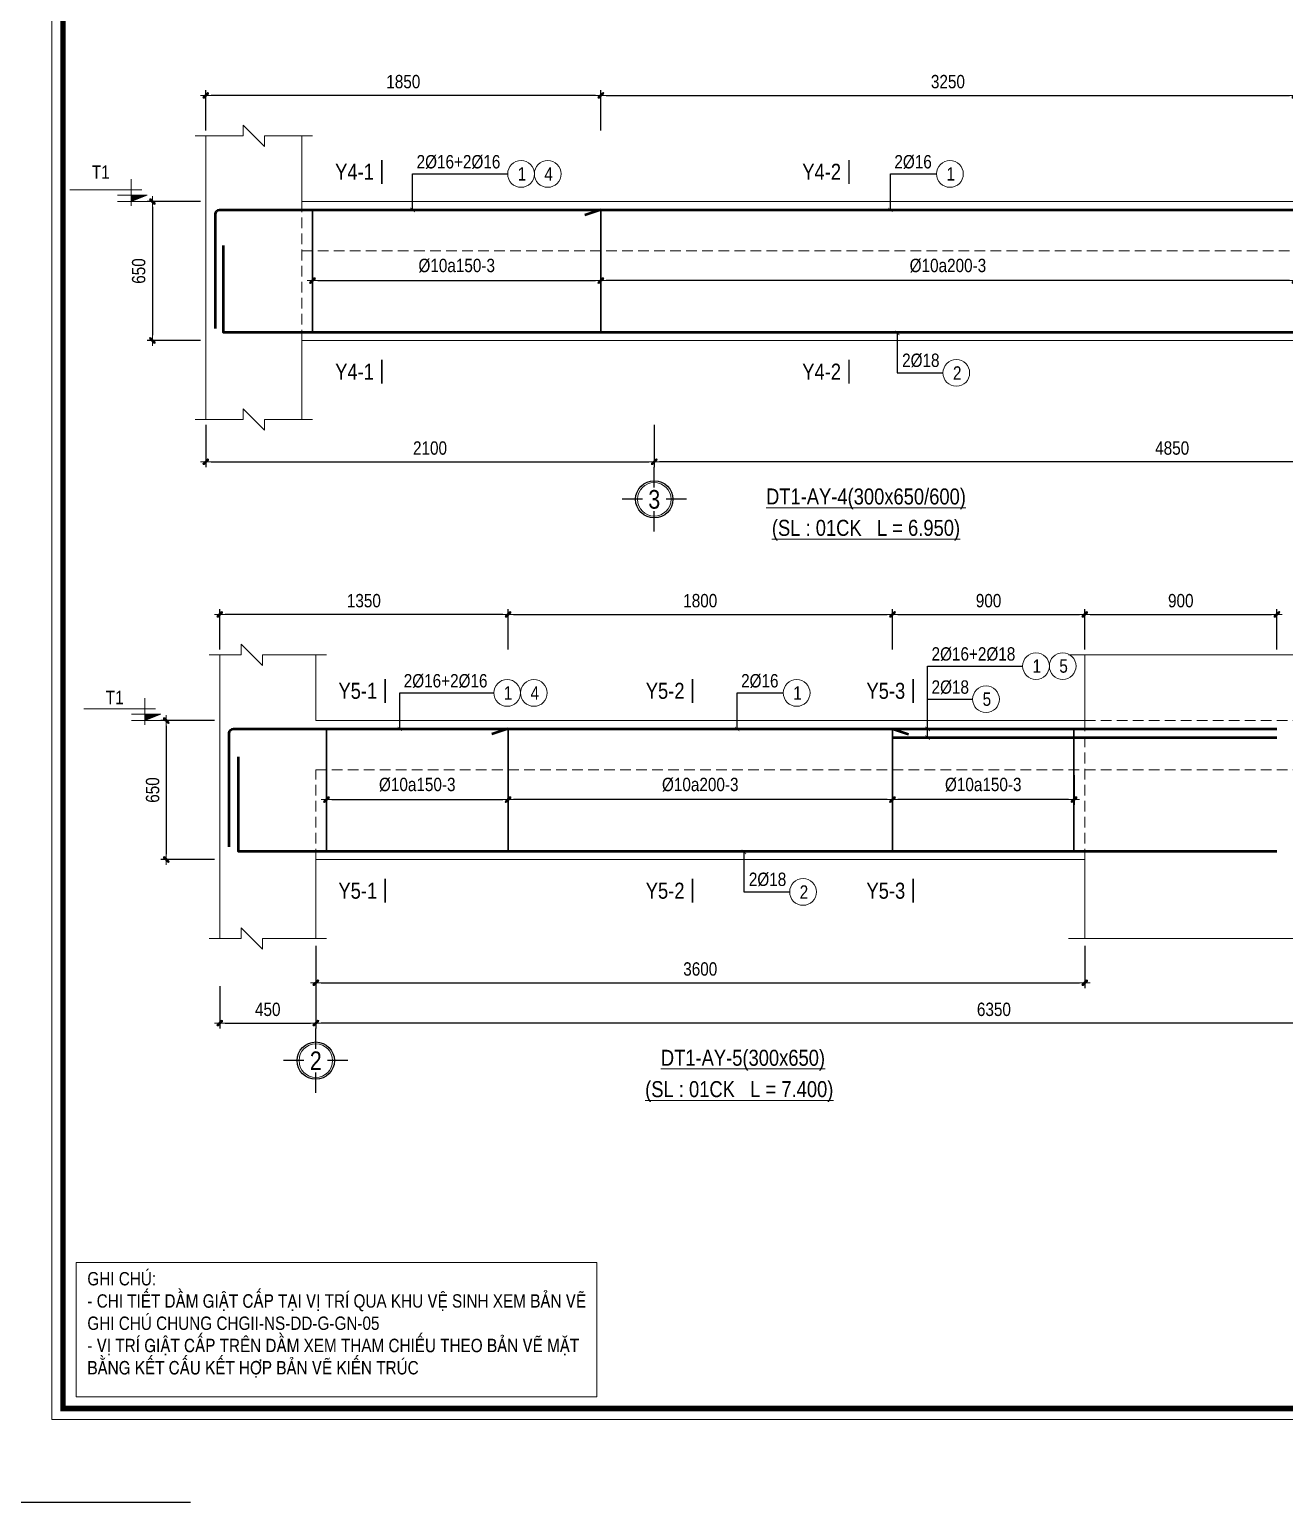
# Model space of a CAD drawing. Header units: millimetres. Extents: x 397144 to 8960116, y 345581 to 674207.
# Drawn here: x 5041148 to 5047025, y 648502 to 655398 of the extents above; entities that cross this region are included whole.
import ezdxf
from ezdxf.enums import TextEntityAlignment as Align
from ezdxf.xclip import XClip

# ---------------------------------------------------------------- set-up
doc = ezdxf.new("R2010")
doc.units = ezdxf.units.MM
doc.header["$XCLIPFRAME"] = 0
doc.header["$PDSIZE"] = -10
doc.linetypes.add('HIDDEN', pattern=[0.375, 0.25, -0.125])
doc.layers.get('0').update_dxf_attribs({"linetype": 'CONTINUOUS'})
doc.layers.get('Defpoints').update_dxf_attribs({"color": 12, "linetype": 'CONTINUOUS'})
for name, color, linetype, lineweight in [('2', 2, 'CONTINUOUS', 20), ('CDAI', 8, 'CONTINUOUS', 30), ('CTHEP', 2, 'CONTINUOUS', 50), ('DBAO', 3, 'CONTINUOUS', 20), ('DGIONG', 4, 'CONTINUOUS', 13), ('KTH', 150, 'CONTINUOUS', 5), ('Net khuat', 8, 'HIDDEN', 13), ('STICK', 1, 'CONTINUOUS', 9), ('TEXT', 7, 'CONTINUOUS', 15)]:
    doc.layers.add(name, color=color, linetype=linetype, lineweight=lineweight)
doc.layers.add('8', color=8, linetype='CONTINUOUS')
doc.layers.add('HATCH', color=7, linetype='CONTINUOUS', lineweight=5, true_color=0x2491ff)
doc.styles.add('HELVECONDENSE', font='VHELVCN_0.TTF')
doc.styles.add('Star-HelCon', font='VHELVCN_0.TTF')
doc.styles.add('TTP-HelCon', font='VHELVCN_0.TTF')
doc.styles.add('VNI-HELVE-CONDENSE', font='VHELVCN_0.TTF')
doc.dimstyles.new('kc-25', dxfattribs={"dimtxt": 62.5, "dimasz": 20, "dimexe": 20, "dimexo": 50, "dimgap": 25, "dimtad": 3, "dimdec": 0, "dimzin": 0, "dimdsep": 46, "dimtxsty": 'VNI-HELVE-CONDENSE', "dimblk": 'DIM', "dimcen": 2.5, "dimclrd": 256, "dimclre": 154, "dimclrt": 7, "dimaunit": 1, "dimadec": 0, "dimazin": 0, "dimtfac": 1, "dimtdec": 0, "dimtix": 1, "dimtmove": 0, "dimatfit": 3, "dimldrblk": 'DOT', "dimfxl": 1, "dimtolj": 1, "dimtzin": 0, "dimarcsym": 0})
doc.dimstyles.new('TTP-25', dxfattribs={"dimscale": 25, "dimtxt": 2.5, "dimasz": 1, "dimexe": 1, "dimexo": 1, "dimgap": 0.09, "dimtad": 0, "dimdec": 4, "dimrnd": 5, "dimzin": 9, "dimdsep": 46, "dimtxsty": 'TTP-HelCon', "dimblk": 'Stick1', "dimcen": 0.09, "dimdle": 1.5, "dimclrd": 256, "dimclre": 256, "dimclrt": 7, "dimadec": 0, "dimazin": 0, "dimtfac": 1, "dimtdec": 4, "dimtmove": 0, "dimatfit": 3, "dimldrblk": '_ArchTick1', "dimfxl": 1, "dimtvp": 1, "dimtolj": 1, "dimtzin": 0, "dimarcsym": 0})

# ---------------------------------------------------------------- blocks, each defined once
blk = doc.blocks.new('DIM')
h = blk.add_hatch(color=1)
h.paths.add_polyline_path([(0.49, 0.29, 1), (0.29, 0.49), (-0.19, 0), (0.19, 0)])
h.paths.add_polyline_path([(0.19, 0), (-0.19, 0), (-0.49, -0.29, 1), (-0.29, -0.49)])
at = {"color": 9}
for p, q in [((-0.19, 0), (-1.5, 0)), ((0.19, 0), (1.5, 0))]:
    blk.add_line(p, q, dxfattribs=at)
at = {"color": 1}
for p, q in [((-0.49, -0.29), (0.29, 0.49)), ((-0.29, -0.49), (0.49, 0.29)), ((-0.19, 0), (0.19, 0))]:
    blk.add_line(p, q, dxfattribs=at)
blk.add_arc((-0.39, -0.39), 0.138, 135, 315, dxfattribs=at)
blk = doc.blocks.new('Stick1')
at = {"layer": 'STICK'}
h = blk.add_hatch(color=256, dxfattribs=at)
edge = h.paths.add_edge_path()
edge.add_line((0.3, 0.5), (-0.5, -0.3))
edge.add_arc((-0.4, -0.4), 0.141, 135, 315)
edge.add_line((-0.3, -0.5), (0.5, 0.3))
edge.add_arc((0.4, 0.4), 0.141, 315, 495)
blk.add_line((1, 0), (-1, 0), dxfattribs=at)
blk.add_lwpolyline([(0.3, 0.5), (-0.5, -0.3, 1), (-0.3, -0.5), (0.5, 0.3, 1), (0.3, 0.5, 1)], format="xyb", dxfattribs=at)
blk = doc.blocks.new('*D141')
at = {"layer": 'Defpoints', "color": 0, "transparency": 16777216}
for p in [(5042539, 651932.5), (5043389, 651932.5), (5043389, 651792.5)]:
    blk.add_point(p, dxfattribs=at)
at = {"layer": 'KTH', "lineweight": -2, "transparency": 16777216}
for p, q in [((5042539, 651907.5), (5042539, 651767.5)), ((5043389, 651907.5), (5043389, 651767.5)), ((5042564, 651792.5), (5043364, 651792.5))]:
    blk.add_line(p, q, dxfattribs=at)
at = {"layer": 'KTH', "lineweight": -2, "transparency": 16777216, "xscale": 25, "yscale": 25, "zscale": 25, "rotation": 180}
blk.add_blockref('Stick1', (5042539, 651792.5), dxfattribs=at)
at = {"layer": 'KTH', "lineweight": -2, "transparency": 16777216, "xscale": 25, "yscale": 25, "zscale": 25}
blk.add_blockref('Stick1', (5043389, 651792.5), dxfattribs=at)
at = {"layer": 'KTH', "color": 7, "transparency": 16777216, "insert": (5042964, 651862.4), "char_height": 62.5, "attachment_point": 5, "style": 'TTP-HelCon'}
blk.add_mtext('\\A1;Þ10a150-3', dxfattribs=at)
blk = doc.blocks.new('_ArchTick1')
at = {"color": 0, "const_width": 3.81}
blk.add_lwpolyline([(-12.7, -12.7), (12.7, 12.7)], dxfattribs=at)
blk = doc.blocks.new('*D142')
at = {"layer": 'Defpoints', "color": 0, "transparency": 16777216}
for p in [(5043389, 651932.5), (5045189, 651932.5), (5043389, 651792.5)]:
    blk.add_point(p, dxfattribs=at)
at = {"layer": 'KTH', "lineweight": -2, "transparency": 16777216}
for p, q in [((5043389, 651907.5), (5043389, 651767.5)), ((5045189, 651907.5), (5045189, 651767.5)), ((5045164, 651792.5), (5043414, 651792.5))]:
    blk.add_line(p, q, dxfattribs=at)
at = {"layer": 'KTH', "lineweight": -2, "transparency": 16777216, "xscale": 25, "yscale": 25, "zscale": 25, "rotation": 180}
blk.add_blockref('Stick1', (5043389, 651792.5), dxfattribs=at)
at = {"layer": 'KTH', "lineweight": -2, "transparency": 16777216, "xscale": 25, "yscale": 25, "zscale": 25}
blk.add_blockref('Stick1', (5045189, 651792.5), dxfattribs=at)
at = {"layer": 'KTH', "color": 7, "transparency": 16777216, "insert": (5044289, 651862.4), "char_height": 62.5, "attachment_point": 5, "style": 'TTP-HelCon'}
blk.add_mtext('\\A1;Þ10a200-3', dxfattribs=at)
blk = doc.blocks.new('*D143')
at = {"layer": 'Defpoints', "color": 0, "transparency": 16777216}
for p in [(5042039, 652659.9), (5042039, 652470.9), (5043389, 652470.9)]:
    blk.add_point(p, dxfattribs=at)
at = {"layer": 'KTH', "lineweight": -2, "transparency": 16777216}
for p, q in [((5042039, 652495.9), (5042039, 652684.9)), ((5043389, 652495.9), (5043389, 652684.9)), ((5043364, 652659.9), (5042064, 652659.9))]:
    blk.add_line(p, q, dxfattribs=at)
at = {"layer": 'KTH', "lineweight": -2, "transparency": 16777216, "xscale": 25, "yscale": 25, "zscale": 25, "rotation": 180}
blk.add_blockref('Stick1', (5042039, 652659.9), dxfattribs=at)
at = {"layer": 'KTH', "lineweight": -2, "transparency": 16777216, "xscale": 25, "yscale": 25, "zscale": 25}
blk.add_blockref('Stick1', (5043389, 652659.9), dxfattribs=at)
at = {"layer": 'KTH', "color": 7, "transparency": 16777216, "insert": (5042714, 652723.7), "char_height": 62.5, "attachment_point": 5, "style": 'TTP-HelCon'}
blk.add_mtext('\\A1;1350', dxfattribs=at)
blk = doc.blocks.new('*D144')
at = {"layer": 'Defpoints', "color": 0, "transparency": 16777216}
for p in [(5042039, 652162.5), (5041789, 651512.5), (5042039, 651512.5)]:
    blk.add_point(p, dxfattribs=at)
at = {"layer": 'KTH', "lineweight": -2, "transparency": 16777216}
for p, q in [((5042014, 652162.5), (5041764, 652162.5)), ((5041789, 652137.5), (5041789, 651537.5)), ((5042014, 651512.5), (5041764, 651512.5))]:
    blk.add_line(p, q, dxfattribs=at)
at = {"layer": 'KTH', "lineweight": -2, "transparency": 16777216, "xscale": 25, "yscale": 25, "zscale": 25}
for p, rotation in [((5041789, 652162.5), 90), ((5041789, 651512.5), 270)]:
    blk.add_blockref('Stick1', p, dxfattribs=dict(at, rotation=rotation))
at = {"layer": 'KTH', "color": 7, "transparency": 16777216, "insert": (5041725.1, 651837.5), "char_height": 62.5, "attachment_point": 5, "rotation": 90, "style": 'TTP-HelCon'}
blk.add_mtext('\\A1;650', dxfattribs=at)
blk = doc.blocks.new('CODE')
at = {"layer": 'DBAO'}
for p, q in [((-62.5, -20), (-62.5, 105)), ((-62.5, 0), (-137.5, 30)), ((-137.5, 30), (0, 30)), ((-137.5, 0), (0, 0)), ((-112.5, 55), (223.6, 55))]:
    blk.add_line(p, q, dxfattribs=at)
at = {"layer": 'HATCH', "color": 1}
blk.add_solid([(-62.5, 0), (-137.5, 30), (-62.5, 30)], dxfattribs=at)
blk = doc.blocks.new('*D145')
at = {"layer": 'Defpoints', "color": 0, "transparency": 16777216}
for p in [(5045189, 652659.9), (5043389, 652470.9), (5045189, 652470.9)]:
    blk.add_point(p, dxfattribs=at)
at = {"layer": 'KTH', "lineweight": -2, "transparency": 16777216}
for p, q in [((5043389, 652495.9), (5043389, 652684.9)), ((5045189, 652495.9), (5045189, 652684.9)), ((5043414, 652659.9), (5045164, 652659.9))]:
    blk.add_line(p, q, dxfattribs=at)
at = {"layer": 'KTH', "lineweight": -2, "transparency": 16777216, "xscale": 25, "yscale": 25, "zscale": 25, "rotation": 180}
blk.add_blockref('Stick1', (5043389, 652659.9), dxfattribs=at)
at = {"layer": 'KTH', "lineweight": -2, "transparency": 16777216, "xscale": 25, "yscale": 25, "zscale": 25}
blk.add_blockref('Stick1', (5045189, 652659.9), dxfattribs=at)
at = {"layer": 'KTH', "color": 7, "transparency": 16777216, "insert": (5044289, 652723.7), "char_height": 62.5, "attachment_point": 5, "style": 'TTP-HelCon'}
blk.add_mtext('\\A1;1800', dxfattribs=at)
blk = doc.blocks.new('*D147')
at = {"layer": 'Defpoints', "color": 0, "transparency": 16777216}
for p in [(5046089, 652659.9), (5045189, 652470.9), (5046089, 652470.9)]:
    blk.add_point(p, dxfattribs=at)
at = {"layer": 'KTH', "lineweight": -2, "transparency": 16777216}
for p, q in [((5045189, 652495.9), (5045189, 652684.9)), ((5046089, 652495.9), (5046089, 652684.9)), ((5045214, 652659.9), (5046064, 652659.9))]:
    blk.add_line(p, q, dxfattribs=at)
at = {"layer": 'KTH', "lineweight": -2, "transparency": 16777216, "xscale": 25, "yscale": 25, "zscale": 25, "rotation": 180}
blk.add_blockref('Stick1', (5045189, 652659.9), dxfattribs=at)
at = {"layer": 'KTH', "lineweight": -2, "transparency": 16777216, "xscale": 25, "yscale": 25, "zscale": 25}
blk.add_blockref('Stick1', (5046089, 652659.9), dxfattribs=at)
at = {"layer": 'KTH', "color": 7, "transparency": 16777216, "insert": (5045639, 652723.7), "char_height": 62.5, "attachment_point": 5, "style": 'TTP-HelCon'}
blk.add_mtext('\\A1;900', dxfattribs=at)
blk = doc.blocks.new('*D148')
at = {"layer": 'Defpoints', "color": 0, "transparency": 16777216}
for p in [(5045189, 651932.5), (5046039, 651932.5), (5045189, 651792.5)]:
    blk.add_point(p, dxfattribs=at)
at = {"layer": 'KTH', "lineweight": -2, "transparency": 16777216}
for p, q in [((5045189, 651907.5), (5045189, 651767.5)), ((5046039, 651907.5), (5046039, 651767.5)), ((5046014, 651792.5), (5045214, 651792.5))]:
    blk.add_line(p, q, dxfattribs=at)
at = {"layer": 'KTH', "lineweight": -2, "transparency": 16777216, "xscale": 25, "yscale": 25, "zscale": 25, "rotation": 180}
blk.add_blockref('Stick1', (5045189, 651792.5), dxfattribs=at)
at = {"layer": 'KTH', "lineweight": -2, "transparency": 16777216, "xscale": 25, "yscale": 25, "zscale": 25}
blk.add_blockref('Stick1', (5046039, 651792.5), dxfattribs=at)
at = {"layer": 'KTH', "color": 7, "transparency": 16777216, "insert": (5045614, 651862.4), "char_height": 62.5, "attachment_point": 5, "style": 'TTP-HelCon'}
blk.add_mtext('\\A1;Þ10a150-3', dxfattribs=at)
blk = doc.blocks.new('*D150')
at = {"layer": 'Defpoints', "color": 0, "transparency": 16777216}
for p in [(5041973.7, 655089.7), (5041973.7, 654900.7), (5043823.7, 654900.7)]:
    blk.add_point(p, dxfattribs=at)
at = {"layer": 'KTH', "lineweight": -2, "transparency": 16777216}
for p, q in [((5041973.7, 654925.7), (5041973.7, 655114.7)), ((5043798.7, 655089.7), (5041998.7, 655089.7)), ((5043823.7, 654925.7), (5043823.7, 655114.7))]:
    blk.add_line(p, q, dxfattribs=at)
at = {"layer": 'KTH', "lineweight": -2, "transparency": 16777216, "xscale": 25, "yscale": 25, "zscale": 25, "rotation": 180}
blk.add_blockref('Stick1', (5041973.7, 655089.7), dxfattribs=at)
at = {"layer": 'KTH', "lineweight": -2, "transparency": 16777216, "xscale": 25, "yscale": 25, "zscale": 25}
blk.add_blockref('Stick1', (5043823.7, 655089.7), dxfattribs=at)
at = {"layer": 'KTH', "color": 7, "transparency": 16777216, "insert": (5042898.7, 655153.6), "char_height": 62.5, "attachment_point": 5, "style": 'TTP-HelCon'}
blk.add_mtext('\\A1;1850', dxfattribs=at)
blk = doc.blocks.new('*D151')
at = {"layer": 'Defpoints', "color": 0, "transparency": 16777216}
for p in [(5041973.7, 654592.3), (5041723.7, 653942.3), (5041973.7, 653942.3)]:
    blk.add_point(p, dxfattribs=at)
at = {"layer": 'KTH', "lineweight": -2, "transparency": 16777216}
for p, q in [((5041948.7, 654592.3), (5041698.7, 654592.3)), ((5041723.7, 654567.3), (5041723.7, 653967.3)), ((5041948.7, 653942.3), (5041698.7, 653942.3))]:
    blk.add_line(p, q, dxfattribs=at)
at = {"layer": 'KTH', "lineweight": -2, "transparency": 16777216, "xscale": 25, "yscale": 25, "zscale": 25}
for p, rotation in [((5041723.7, 654592.3), 90), ((5041723.7, 653942.3), 270)]:
    blk.add_blockref('Stick1', p, dxfattribs=dict(at, rotation=rotation))
at = {"layer": 'KTH', "color": 7, "transparency": 16777216, "insert": (5041659.9, 654267.3), "char_height": 62.5, "attachment_point": 5, "rotation": 90, "style": 'TTP-HelCon'}
blk.add_mtext('\\A1;650', dxfattribs=at)
blk = doc.blocks.new('*D152')
at = {"layer": 'Defpoints', "color": 0, "transparency": 16777216}
for p in [(5044073.7, 653572.3), (5048923.7, 653572.3), (5044073.7, 653374.4)]:
    blk.add_point(p, dxfattribs=at)
at = {"layer": 'KTH', "lineweight": -2, "transparency": 16777216}
for p, q in [((5044073.7, 653547.3), (5044073.7, 653349.4)), ((5048923.7, 653547.3), (5048923.7, 653349.4)), ((5048898.7, 653374.4), (5044098.7, 653374.4))]:
    blk.add_line(p, q, dxfattribs=at)
at = {"layer": 'KTH', "lineweight": -2, "transparency": 16777216, "xscale": 25, "yscale": 25, "zscale": 25, "rotation": 180}
blk.add_blockref('Stick1', (5044073.7, 653374.4), dxfattribs=at)
at = {"layer": 'KTH', "lineweight": -2, "transparency": 16777216, "xscale": 25, "yscale": 25, "zscale": 25}
blk.add_blockref('Stick1', (5048923.7, 653374.4), dxfattribs=at)
at = {"layer": 'KTH', "color": 7, "transparency": 16777216, "insert": (5046498.7, 653438.2), "char_height": 62.5, "attachment_point": 5, "style": 'TTP-HelCon'}
blk.add_mtext('\\A1;4850', dxfattribs=at)
blk = doc.blocks.new('*D153')
at = {"layer": 'Defpoints', "color": 0, "transparency": 16777216}
for p in [(5047073.7, 655089.7), (5043823.7, 654900.7), (5047073.7, 654900.7)]:
    blk.add_point(p, dxfattribs=at)
at = {"layer": 'KTH', "lineweight": -2, "transparency": 16777216}
for p, q in [((5043823.7, 654925.7), (5043823.7, 655114.7)), ((5043848.7, 655089.7), (5047048.7, 655089.7)), ((5047073.7, 654925.7), (5047073.7, 655114.7))]:
    blk.add_line(p, q, dxfattribs=at)
at = {"layer": 'KTH', "lineweight": -2, "transparency": 16777216, "xscale": 25, "yscale": 25, "zscale": 25, "rotation": 180}
blk.add_blockref('Stick1', (5043823.7, 655089.7), dxfattribs=at)
at = {"layer": 'KTH', "lineweight": -2, "transparency": 16777216, "xscale": 25, "yscale": 25, "zscale": 25}
blk.add_blockref('Stick1', (5047073.7, 655089.7), dxfattribs=at)
at = {"layer": 'KTH', "color": 7, "transparency": 16777216, "insert": (5045448.7, 655153.6), "char_height": 62.5, "attachment_point": 5, "style": 'TTP-HelCon'}
blk.add_mtext('\\A1;3250', dxfattribs=at)
blk = doc.blocks.new('*D155')
at = {"layer": 'Defpoints', "color": 0, "transparency": 16777216}
for p in [(5042473.7, 654362.3), (5043823.7, 654362.3), (5043823.7, 654222.3)]:
    blk.add_point(p, dxfattribs=at)
at = {"layer": 'KTH', "lineweight": -2, "transparency": 16777216}
for p, q in [((5042473.7, 654337.3), (5042473.7, 654197.3)), ((5043823.7, 654337.3), (5043823.7, 654197.3)), ((5042498.7, 654222.3), (5043798.7, 654222.3))]:
    blk.add_line(p, q, dxfattribs=at)
at = {"layer": 'KTH', "lineweight": -2, "transparency": 16777216, "xscale": 25, "yscale": 25, "zscale": 25, "rotation": 180}
blk.add_blockref('Stick1', (5042473.7, 654222.3), dxfattribs=at)
at = {"layer": 'KTH', "lineweight": -2, "transparency": 16777216, "xscale": 25, "yscale": 25, "zscale": 25}
blk.add_blockref('Stick1', (5043823.7, 654222.3), dxfattribs=at)
at = {"layer": 'KTH', "color": 7, "transparency": 16777216, "insert": (5043148.7, 654292.2), "char_height": 62.5, "attachment_point": 5, "style": 'TTP-HelCon'}
blk.add_mtext('\\A1;Þ10a150-3', dxfattribs=at)
blk = doc.blocks.new('*D156')
at = {"layer": 'Defpoints', "color": 0, "transparency": 16777216}
for p in [(5043823.7, 654362.3), (5047073.7, 654362.3), (5043823.7, 654222.3)]:
    blk.add_point(p, dxfattribs=at)
at = {"layer": 'KTH', "lineweight": -2, "transparency": 16777216}
for p, q in [((5043823.7, 654337.3), (5043823.7, 654197.3)), ((5047073.7, 654337.3), (5047073.7, 654197.3)), ((5047048.7, 654222.3), (5043848.7, 654222.3))]:
    blk.add_line(p, q, dxfattribs=at)
at = {"layer": 'KTH', "lineweight": -2, "transparency": 16777216, "xscale": 25, "yscale": 25, "zscale": 25, "rotation": 180}
blk.add_blockref('Stick1', (5043823.7, 654222.3), dxfattribs=at)
at = {"layer": 'KTH', "lineweight": -2, "transparency": 16777216, "xscale": 25, "yscale": 25, "zscale": 25}
blk.add_blockref('Stick1', (5047073.7, 654222.3), dxfattribs=at)
at = {"layer": 'KTH', "color": 7, "transparency": 16777216, "insert": (5045448.7, 654292.2), "char_height": 62.5, "attachment_point": 5, "style": 'TTP-HelCon'}
blk.add_mtext('\\A1;Þ10a200-3', dxfattribs=at)
blk = doc.blocks.new('*D158')
at = {"layer": 'Defpoints', "color": 0, "transparency": 16777216}
for p in [(5041973.7, 653572.3), (5044073.7, 653572.3), (5044073.7, 653374.4)]:
    blk.add_point(p, dxfattribs=at)
at = {"layer": 'KTH', "lineweight": -2, "transparency": 16777216}
for p, q in [((5041973.7, 653547.3), (5041973.7, 653349.4)), ((5044073.7, 653547.3), (5044073.7, 653349.4)), ((5041998.7, 653374.4), (5044048.7, 653374.4))]:
    blk.add_line(p, q, dxfattribs=at)
at = {"layer": 'KTH', "lineweight": -2, "transparency": 16777216, "xscale": 25, "yscale": 25, "zscale": 25, "rotation": 180}
blk.add_blockref('Stick1', (5041973.7, 653374.4), dxfattribs=at)
at = {"layer": 'KTH', "lineweight": -2, "transparency": 16777216, "xscale": 25, "yscale": 25, "zscale": 25}
blk.add_blockref('Stick1', (5044073.7, 653374.4), dxfattribs=at)
at = {"layer": 'KTH', "color": 7, "transparency": 16777216, "insert": (5043023.7, 653438.2), "char_height": 62.5, "attachment_point": 5, "style": 'TTP-HelCon'}
blk.add_mtext('\\A1;2100', dxfattribs=at)
blk = doc.blocks.new('dau truc')
blk.add_circle((0, 0), 180)
at = {"layer": '8'}
for p, q in [((0, 127), (0, 345)), ((-127, 0), (-345, 0)), ((345, 0), (127, 0)), ((0, -345), (0, -127))]:
    blk.add_line(p, q, dxfattribs=at)
blk.add_circle((0, 0), 200, dxfattribs=at)
at = {"layer": 'TEXT', "style": 'HELVECONDENSE'}
blk.add_attdef('A', text='', height=233, dxfattribs=at).set_placement((0, 0), align=Align.MIDDLE)
blk = doc.blocks.new('*D159')
at = {"layer": 'Defpoints', "color": 0, "transparency": 16777216}
for p in [(5042489, 650944.5), (5048839, 650944.5), (5042489, 650746.5)]:
    blk.add_point(p, dxfattribs=at)
at = {"layer": 'KTH', "lineweight": -2, "transparency": 16777216}
for p, q in [((5042489, 650919.5), (5042489, 650721.5)), ((5048839, 650919.5), (5048839, 650721.5)), ((5048814, 650746.5), (5042514, 650746.5))]:
    blk.add_line(p, q, dxfattribs=at)
at = {"layer": 'KTH', "lineweight": -2, "transparency": 16777216, "xscale": 25, "yscale": 25, "zscale": 25, "rotation": 180}
blk.add_blockref('Stick1', (5042489, 650746.5), dxfattribs=at)
at = {"layer": 'KTH', "lineweight": -2, "transparency": 16777216, "xscale": 25, "yscale": 25, "zscale": 25}
blk.add_blockref('Stick1', (5048839, 650746.5), dxfattribs=at)
at = {"layer": 'KTH', "color": 7, "transparency": 16777216, "insert": (5045664, 650810.4), "char_height": 62.5, "attachment_point": 5, "style": 'TTP-HelCon'}
blk.add_mtext('\\A1;6350', dxfattribs=at)
blk = doc.blocks.new('*D160')
at = {"layer": 'Defpoints', "color": 0, "transparency": 16777216}
for p in [(5042489, 651133.5), (5046089, 651133.5), (5046089, 650935.5)]:
    blk.add_point(p, dxfattribs=at)
at = {"layer": 'KTH', "lineweight": -2, "transparency": 16777216}
for p, q in [((5042489, 651108.5), (5042489, 650910.5)), ((5046089, 651108.5), (5046089, 650910.5)), ((5042514, 650935.5), (5046064, 650935.5))]:
    blk.add_line(p, q, dxfattribs=at)
at = {"layer": 'KTH', "lineweight": -2, "transparency": 16777216, "xscale": 25, "yscale": 25, "zscale": 25, "rotation": 180}
blk.add_blockref('Stick1', (5042489, 650935.5), dxfattribs=at)
at = {"layer": 'KTH', "lineweight": -2, "transparency": 16777216, "xscale": 25, "yscale": 25, "zscale": 25}
blk.add_blockref('Stick1', (5046089, 650935.5), dxfattribs=at)
at = {"layer": 'KTH', "color": 7, "transparency": 16777216, "insert": (5044289, 650999.3), "char_height": 62.5, "attachment_point": 5, "style": 'TTP-HelCon'}
blk.add_mtext('\\A1;3600', dxfattribs=at)
blk = doc.blocks.new('*D161')
at = {"layer": 'Defpoints', "color": 0, "transparency": 16777216}
for p in [(5042039, 650944.5), (5042489, 650944.5), (5042489, 650746.5)]:
    blk.add_point(p, dxfattribs=at)
at = {"layer": 'KTH', "lineweight": -2, "transparency": 16777216}
for p, q in [((5042039, 650919.5), (5042039, 650721.5)), ((5042489, 650919.5), (5042489, 650721.5)), ((5042064, 650746.5), (5042464, 650746.5))]:
    blk.add_line(p, q, dxfattribs=at)
at = {"layer": 'KTH', "lineweight": -2, "transparency": 16777216, "xscale": 25, "yscale": 25, "zscale": 25, "rotation": 180}
blk.add_blockref('Stick1', (5042039, 650746.5), dxfattribs=at)
at = {"layer": 'KTH', "lineweight": -2, "transparency": 16777216, "xscale": 25, "yscale": 25, "zscale": 25}
blk.add_blockref('Stick1', (5042489, 650746.5), dxfattribs=at)
at = {"layer": 'KTH', "color": 7, "transparency": 16777216, "insert": (5042264, 650810.4), "char_height": 62.5, "attachment_point": 5, "style": 'TTP-HelCon'}
blk.add_mtext('\\A1;450', dxfattribs=at)
blk = doc.blocks.new('MC')
at = {"layer": 'CTHEP', "const_width": 10}
blk.add_lwpolyline([(0, 150), (0, 0)], dxfattribs=at)
at = {"layer": 'TEXT', "style": 'TTP-HelCon'}
blk.add_attdef('A', text='', height=100, dxfattribs=at).set_placement((-50, 25.5), align=Align.RIGHT)
blk = doc.blocks.new('CHG_XX_Khung ten')
blk.add_lwpolyline([(15, 579), (826, 579), (826, 15), (15, 15)], close=True)
at = {"color": 4, "linetype": 'Continuous', "const_width": 1}
blk.add_lwpolyline([(17, 577), (824, 577), (824, 17), (17, 17)], close=True, dxfattribs=at)
at = {"layer": 'Defpoints', "color": 1, "ltscale": 2}
blk.add_lwpolyline([(40.06, 0), (0, 0), (0, 40)], dxfattribs=at)
blk = doc.blocks.new('GHICHU11')
at = {"layer": 'KTH'}
blk.add_lwpolyline([(0, 628.9), (2438.7, 628.9), (2438.7, 0), (0, 0)], close=True, dxfattribs=at)
at = {"layer": 'TEXT', "ltscale": 0.8, "insert": (53, 584.6), "char_height": 62.5, "width": 2404.343, "attachment_point": 1, "style": 'TTP-HelCon'}
blk.add_mtext('GHI CHUÙ:\\P- CHI TIEÁT DAÀM GIAÄT CAÁP TAÏI VÒ TRÍ QUA KHU VEÄ SINH XEM BAÛN VEÕ GHI CHUÙ CHUNG CHGII-NS-DD-G-GN-05\\P- VÒ TRÍ GIAÄT CAÁP TREÂN DAÀM XEM THAM CHIEÁU THEO BAÛN VEÕ MAËT BAÈNG KEÁT CAÁU KEÁT HÔÏP BAÛN VEÕ KIEÁN TRUÙC  ', dxfattribs=at)
blk = doc.blocks.new('*D1849')
at = {"layer": 'Defpoints', "color": 0, "transparency": 16777216}
for p in [(5232392.1, 680586), (5227342.1, 680343.4), (5232392.1, 680168.6)]:
    blk.add_point(p, dxfattribs=at)
at = {"layer": 'KTH', "lineweight": -2, "transparency": 16777216}
for p, q in [((5232392.1, 680561), (5232392.1, 680143.6)), ((5227342.1, 680318.4), (5227342.1, 680143.6)), ((5227367.1, 680168.6), (5232367.1, 680168.6))]:
    blk.add_line(p, q, dxfattribs=at)
at = {"layer": 'KTH', "lineweight": -2, "transparency": 16777216, "xscale": 25, "yscale": 25, "zscale": 25, "rotation": 180}
blk.add_blockref('Stick1', (5227342.1, 680168.6), dxfattribs=at)
at = {"layer": 'KTH', "lineweight": -2, "transparency": 16777216, "xscale": 25, "yscale": 25, "zscale": 25}
blk.add_blockref('Stick1', (5232392.1, 680168.6), dxfattribs=at)
at = {"layer": 'KTH', "color": 7, "transparency": 16777216, "insert": (5229867.1, 680232.5), "char_height": 62.5, "attachment_point": 5, "style": 'TTP-HelCon'}
blk.add_mtext('\\A1;5050', dxfattribs=at)
blk = doc.blocks.new('*D2264')
at = {"layer": 'Defpoints', "color": 0, "transparency": 16777216}
for p in [(5046989, 652659.9), (5046089, 652470.9), (5046989, 652470.9)]:
    blk.add_point(p, dxfattribs=at)
at = {"layer": 'KTH', "lineweight": -2, "transparency": 16777216}
for p, q in [((5046089, 652495.9), (5046089, 652684.9)), ((5046989, 652495.9), (5046989, 652684.9)), ((5046114, 652659.9), (5046964, 652659.9))]:
    blk.add_line(p, q, dxfattribs=at)
at = {"layer": 'KTH', "lineweight": -2, "transparency": 16777216, "xscale": 25, "yscale": 25, "zscale": 25, "rotation": 180}
blk.add_blockref('Stick1', (5046089, 652659.9), dxfattribs=at)
at = {"layer": 'KTH', "lineweight": -2, "transparency": 16777216, "xscale": 25, "yscale": 25, "zscale": 25}
blk.add_blockref('Stick1', (5046989, 652659.9), dxfattribs=at)
at = {"layer": 'KTH', "color": 7, "transparency": 16777216, "insert": (5046539, 652723.7), "char_height": 62.5, "attachment_point": 5, "style": 'TTP-HelCon'}
blk.add_mtext('\\A1;900', dxfattribs=at)
blk = doc.blocks.new('AX-39')
at = {"layer": 'DBAO'}
blk.add_line((5232392.10166, 680663.37313), (5227342.11639, 680663.37313), dxfattribs=at)
at = {"layer": 'KTH'}
dim = blk.add_linear_dim(base=(5232392.1008404428, 680168.6235626424), p1=(5227342.1163913524, 680343.429434407), p2=(5232392.1008404428, 680586.013575552), angle=180, dimstyle='TTP-25', override={"dimtmove": 1}, dxfattribs=at)
dim.commit()
dim.dimension.update_dxf_attribs({"geometry": '*D1849', "text_midpoint": (5229867.1086158976, 680232.4568959757)})

msp = doc.modelspace()

# ---------------------------------------------------------------- linework, layer by layer
at = {"layer": 'CDAI', "ltscale": 52.5}
for p, q in [((5042473.70906, 654557.34009), (5042473.70906, 653977.34009)), ((5043823.70906, 654557.34009), (5043823.70906, 653977.34009)), ((5042538.9612, 652127.49499), (5042538.9612, 651547.49499)), ((5043388.9612, 652127.49499), (5043388.9612, 651547.49499)), ((5045188.9612, 652123.49499), (5045188.9612, 651551.49499)), ((5046038.9612, 652127.49499), (5046038.9612, 651547.49499))]:
    msp.add_line(p, q, dxfattribs=at)
at = {"layer": 'CDAI', "ltscale": 0.8}
msp.add_lwpolyline([(5041305.03865, 663460.45642), (5058674.64408, 663460.45642), (5058674.64408, 648942.57726), (5041305.03865, 648942.57726)], close=True, dxfattribs=at)
at = {"layer": 'CTHEP'}
for p, q in [((5043823.70906, 654553.34009), (5043748.70906, 654528.34009)), ((5043387.9612, 652123.49499), (5043312.9612, 652098.49499)), ((5045188.9612, 652123.49499), (5045263.9612, 652098.49499))]:
    msp.add_line(p, q, dxfattribs=at)
for points in [[(5042018.70906, 653998.613), (5042018.70906, 653998.613), (5042018.70906, 654533.34009, -0.414213562), (5042038.70906, 654553.34009), (5048853.70905, 654553.34009, -0.414213562), (5048873.70905, 654533.34009), (5048873.70905, 654006.119), (5048873.70905, 654006.119)], [(5042083.9612, 651571.32772), (5042083.9612, 651571.32772), (5042083.9612, 652103.49499, -0.414213562), (5042103.9612, 652123.49499), (5046988.9612, 652123.49499)]]:
    msp.add_lwpolyline(points, format="xyb", dxfattribs=at)
for points in [[(5042055.49437, 654386.52828), (5042055.49437, 653981.34009), (5048799.12085, 653981.34009), (5048799.12085, 654371.0362)], [(5045188.9612, 652083.49499), (5046988.9612, 652083.49499)], [(5042124.9993, 651993.5011), (5042124.9993, 651551.49499), (5046988.9612, 651551.49499)]]:
    msp.add_lwpolyline(points, dxfattribs=at)
at = {"layer": 'DBAO'}
for p, q in [((5042488.9612, 651142.49499), (5042488.9612, 651512.49499)), ((5042488.9612, 651512.49499), (5046088.9612, 651512.49499)), ((5046088.9612, 651512.49499), (5046088.9612, 651142.49499))]:
    msp.add_line(p, q, dxfattribs=at)
for points in [[(5041973.70906, 654900.73443), (5041973.70906, 654592.34009), (5041973.70906, 654592.34009), (5041973.70906, 653942.34009), (5041973.70906, 653942.34009), (5041973.70906, 653572.34009)], [(5042423.70906, 654900.73443), (5042423.70906, 654592.34009), (5048473.70905, 654592.34009), (5048473.70905, 654900.73443)], [(5042423.70906, 653572.34009), (5042423.70906, 653942.34009), (5048473.70905, 653942.34009), (5048473.70905, 653572.34009)], [(5042038.9612, 652470.88933), (5042038.9612, 652162.49499), (5042038.9612, 652162.49499), (5042038.9612, 651512.49499), (5042038.9612, 651512.49499), (5042038.9612, 651142.49499)], [(5042488.9612, 652470.88933), (5042488.9612, 652162.49499), (5046088.9612, 652162.49499), (5046088.9612, 652470.88933)]]:
    msp.add_lwpolyline(points, dxfattribs=at)
at = {"layer": 'DGIONG'}
for points in [[(5041923.70906, 654900.73443), (5042148.70906, 654900.73443), (5042148.70906, 654950.73443), (5042248.70906, 654850.73443), (5042248.70906, 654900.73443), (5042473.70906, 654900.73443)], [(5041923.70906, 653572.34009), (5042148.70906, 653572.34009), (5042148.70906, 653622.34009), (5042248.70906, 653522.34009), (5042248.70906, 653572.34009), (5042473.70906, 653572.34009)], [(5046013.9612, 652470.88933), (5047213.9612, 652470.88933), (5047213.9612, 652545.88933), (5047363.9612, 652395.88933), (5047363.9612, 652470.88933), (5048713.9612, 652470.88933)], [(5041988.9612, 652470.88933), (5042138.9612, 652470.88933), (5042138.9612, 652520.88933), (5042238.9612, 652420.88933), (5042238.9612, 652470.88933), (5042538.9612, 652470.88933)], [(5041988.9612, 651142.49499), (5042138.9612, 651142.49499), (5042138.9612, 651192.49499), (5042238.9612, 651092.49499), (5042238.9612, 651142.49499), (5042538.9612, 651142.49499)], [(5046013.9612, 651142.49499), (5047213.9612, 651142.49499), (5047213.9612, 651217.49499), (5047363.9612, 651067.49499), (5047363.9612, 651142.49499), (5048713.9612, 651142.49499)]]:
    msp.add_lwpolyline(points, dxfattribs=at)
for centre in [(5043449.91273, 654721.8492), (5043574.91273, 654721.8492), (5045458.11658, 654721.8492), (5045487.97767, 653790.29584), (5045861.07496, 652417.58907), (5045986.07496, 652417.58907), (5043385.10727, 652292.0041), (5043510.10727, 652292.0041), (5044740.46473, 652292.0041), (5045626.99145, 652262.60806), (5044770.32583, 651360.45073)]:
    msp.add_circle(centre, 62.5, dxfattribs=at)
at = {"layer": 'Net khuat', "ltscale": 200}
for p, q in [((5042423.70906, 653942.34009), (5042423.70906, 654592.34009)), ((5042423.70906, 654362.34009), (5048473.70905, 654362.34009)), ((5046088.9612, 652162.49499), (5046088.9612, 651512.49499)), ((5046088.9612, 652162.49499), (5048638.9612, 652162.49499))]:
    msp.add_line(p, q, dxfattribs=at)
msp.add_lwpolyline([(5042488.9612, 651512.49499), (5042488.9612, 651932.49499), (5049138.9612, 651932.49499), (5049138.9612, 651512.49499), (5049438.9612, 651512.49499), (5049438.9612, 651862.49499)], dxfattribs=at)

# ---------------------------------------------------------------- block references
at = {"xscale": 0.75, "yscale": 0.75, "zscale": 0.75}
for p, values in [((5042798.60888, 654675.23443), {'A': 'Y4-1'}), ((5044985.60888, 654675.23443), {'A': 'Y4-2'}), ((5042798.60888, 653739.45486), {'A': 'Y4-1'}), ((5044985.60888, 653739.45486), {'A': 'Y4-2'}), ((5042813.86102, 652245.38933), {'A': 'Y5-1'}), ((5044252.86102, 652245.38933), {'A': 'Y5-2'}), ((5045286.17778, 652245.38933), {'A': 'Y5-3'}), ((5042813.86102, 651309.60975), {'A': 'Y5-1'}), ((5044252.86102, 651309.60975), {'A': 'Y5-2'}), ((5045286.17778, 651309.60975), {'A': 'Y5-3'})]:
    msp.add_blockref('MC', p, dxfattribs=at).add_auto_attribs(values)
at = {"layer": '2', "ltscale": 300}
ref = msp.add_blockref('dau truc', (5044073.70905, 653198.49769), dxfattribs=dict(at, xscale=0.4367131292819977, yscale=0.4367131292819977, zscale=0.4367131292819977))
ref.add_attrib('A', '3', dxfattribs={"layer": 'TEXT', "height": 87.5, "style": 'HELVECONDENSE'}).set_placement((5044073.70905, 653198.49769), align=Align.MIDDLE)
ref = msp.add_blockref('dau truc', (5042488.96119, 650570.67471), dxfattribs=dict(at, xscale=0.4367131292819977, yscale=0.4367131292819977, zscale=0.4367131292819977))
ref.add_attrib('A', '2', dxfattribs={"layer": 'TEXT', "height": 87.5, "style": 'HELVECONDENSE'}).set_placement((5042488.96119, 650570.67471), align=Align.MIDDLE)
at = {"layer": 'DBAO'}
ref = msp.add_blockref('AX-39', (-190774.86637, -25282.96354), dxfattribs=at)
XClip(ref).set_block_clipping_path([(5210327.4512608321, 679652.5114804218), (5227508.8194834329, 682021.5505509712)])
at = {"layer": 'KTH', "linetype": 'Continuous', "xscale": -1}
for p in [(5041561.20906, 654592.34009), (5041626.4612, 652162.49499)]:
    msp.add_blockref('CODE', p, dxfattribs=at)

# ---------------------------------------------------------------- texts
at = {"layer": 'TEXT', "style": 'TTP-HelCon'}
for s, p in [('2Þ16+2Þ16', (5042960.91071, 654747.70215)), ('2Þ16', (5045197.99269, 654747.70215)), ('2Þ18', (5045234.1698, 653818.19289)), ('2Þ16+2Þ18', (5045372.07294, 652443.44201)), ('2Þ16+2Þ16', (5042900.66285, 652317.85704)), ('2Þ16', (5044480.34085, 652317.85704)), ('2Þ18', (5045372.07307, 652288.46101)), ('2Þ18', (5044516.51796, 651388.34778))]:
    msp.add_text(s, height=62.5, dxfattribs=at).set_placement(p)
for p in [(5041603.47572, 654699.2567), (5041668.72787, 652239.48998)]:
    msp.add_text('T1    ', height=62.5, dxfattribs=at).set_placement(p, align=Align.RIGHT)
at = {"layer": 'TEXT', "style": 'Star-HelCon'}
for s, p in [('1', (5043454.0794, 654721.8492)), ('4', (5043579.0794, 654721.8492)), ('1', (5045462.28324, 654721.8492)), ('2', (5045492.14434, 653790.29584)), ('1', (5045865.24163, 652417.58907)), ('5', (5045990.24163, 652417.58907)), ('1', (5043389.27394, 652292.0041)), ('4', (5043514.27394, 652292.0041)), ('1', (5044744.6314, 652292.0041)), ('5', (5045631.15811, 652262.60806)), ('2', (5044774.49249, 651360.45073))]:
    msp.add_text(s, height=62.5, dxfattribs=at).set_placement(p, align=Align.MIDDLE)
at = {"layer": 'TEXT', "style": 'TTP-HelCon'}
for s, p in [('%%UDT1-AY-4(300x650/600)', (5045065.02585, 653174.36222)), ('%%U(SL : 01CK   L = 6.950)', (5045065.02585, 653027.46763)), ('%%UDT1-AY-5(300x650)', (5044488.9612, 650546.53925)), ('%%U(SL : 01CK   L = 7.400)', (5044471.713, 650399.64465))]:
    msp.add_text(s, height=75, dxfattribs=at).set_placement(p, align=Align.CENTER)

# ---------------------------------------------------------------- dimensions: what is measured, and where the dimension line sits
at = {"layer": 'KTH'}
for base, p1, p2, picture, middle in [((5041973.70906, 655089.73443), (5043823.70906, 654900.73443), (5041973.70906, 654900.73443), '*D150', (5042898.70906, 655153.56777)), ((5044073.70905, 653374.36222), (5048923.70905, 653572.34009), (5044073.70905, 653572.34009), '*D152', (5046498.70905, 653438.19556)), ((5042038.9612, 652659.88933), (5043388.9612, 652470.88933), (5042038.9612, 652470.88933), '*D143', (5042713.9612, 652723.72266)), ((5042488.96119, 650746.53925), (5048838.9612, 650944.51712), (5042488.96119, 650944.51712), '*D159', (5045663.9612, 650810.37258))]:
    dim = msp.add_linear_dim(base=base, p1=p1, p2=p2, dimstyle='TTP-25', override={"dimtmove": 1}, dxfattribs=at)
    dim.commit()
    dim.dimension.update_dxf_attribs({"geometry": picture, "text_midpoint": middle})
for base, p1, p2, angle, picture, middle in [((5047073.70905, 655089.73443), (5043823.70906, 654900.73443), (5047073.70905, 654900.73443), 180, '*D153', (5045448.70905, 655153.56777)), ((5041723.70906, 653942.34009), (5041973.70906, 654592.34009), (5041973.70906, 653942.34009), 270, '*D151', (5041659.87572, 654267.34009)), ((5044073.70905, 653374.36222), (5041973.70906, 653572.34009), (5044073.70905, 653572.34009), 180, '*D158', (5043023.70905, 653438.19556)), ((5045188.9612, 652659.88933), (5043388.9612, 652470.88933), (5045188.9612, 652470.88933), 180, '*D145', (5044288.9612, 652723.72266)), ((5046088.9612, 652659.88933), (5045188.9612, 652470.88933), (5046088.9612, 652470.88933), 180, '*D147', (5045638.9612, 652723.72266)), ((5041788.9612, 651512.49499), (5042038.9612, 652162.49499), (5042038.9612, 651512.49499), 270, '*D144', (5041725.12787, 651837.49499)), ((5046088.9612, 650935.49901), (5042488.9612, 651133.47688), (5046088.9612, 651133.47688), 180, '*D160', (5044288.9612, 650999.33234)), ((5042488.96119, 650746.53925), (5042038.9612, 650944.51712), (5042488.96119, 650944.51712), 180, '*D161', (5042263.9612, 650810.37258))]:
    dim = msp.add_linear_dim(base=base, p1=p1, p2=p2, angle=angle, dimstyle='TTP-25', override={"dimtmove": 1}, dxfattribs=at)
    dim.commit()
    dim.dimension.update_dxf_attribs({"geometry": picture, "text_midpoint": middle})
for base, p1, p2, picture, middle in [((5043823.70906, 654222.32691), (5042473.70906, 654362.34009), (5043823.70906, 654362.34009), '*D155', (5043148.70906, 654292.24358)), ((5043388.9612, 651792.48181), (5042538.9612, 651932.49499), (5043388.9612, 651932.49499), '*D141', (5042963.9612, 651862.39847))]:
    dim = msp.add_linear_dim(base=base, p1=p1, p2=p2, text='Þ10a150-3', dimstyle='TTP-25', override={"dimtmove": 1}, dxfattribs=at)
    dim.commit()
    dim.dimension.update_dxf_attribs({"geometry": picture, "text_midpoint": middle})
for base, p1, p2, text, picture, middle in [((5043823.70906, 654222.32691), (5047073.70905, 654362.34009), (5043823.70906, 654362.34009), 'Þ10a200-3', '*D156', (5045448.70905, 654292.24358)), ((5043388.9612, 651792.48181), (5045188.9612, 651932.49499), (5043388.9612, 651932.49499), 'Þ10a200-3', '*D142', (5044288.9612, 651862.39847)), ((5045188.9612, 651792.48181), (5046038.9612, 651932.49499), (5045188.9612, 651932.49499), 'Þ10a150-3', '*D148', (5045613.9612, 651862.39847))]:
    dim = msp.add_linear_dim(base=base, p1=p1, p2=p2, angle=180, text=text, dimstyle='TTP-25', override={"dimtmove": 1}, dxfattribs=at)
    dim.commit()
    dim.dimension.update_dxf_attribs({"geometry": picture, "text_midpoint": middle})

# ---------------------------------------------------------------- leaders
at = {"layer": 'DGIONG'}
for points in [[(5042942.39894, 654553.34009), (5042942.39868, 654721.8492), (5043387.41273, 654721.8492)], [(5045179.48092, 654553.34009), (5045179.48066, 654721.8492), (5045395.61658, 654721.8492)], [(5045211.15804, 653977.34009), (5045211.15777, 653790.29584), (5045425.47767, 653790.29584)], [(5045353.56117, 652123.49499), (5045353.56091, 652417.58907), (5045798.57496, 652417.58907)], [(5042882.15108, 652123.49499), (5042882.15082, 652292.0041), (5043322.60727, 652292.0041)], [(5044461.82908, 652123.49499), (5044461.82881, 652292.0041), (5044677.96473, 652292.0041)], [(5045353.5613, 652083.49499), (5045353.56104, 652262.60806), (5045564.49145, 652262.60806)], [(5044493.50619, 651547.49499), (5044493.50593, 651360.45073), (5044707.82583, 651360.45073)]]:
    msp.add_leader(points, dimstyle='kc-25', override={"dimtad": 0, "dimldrblk": 'ArchTick', "dimfxl": 100, "dimarcsym": 1}, dxfattribs=at)

# ---------------------------------------------------------------- next in the draw order: block references
at = {"layer": 'KTH', "ltscale": 0.8, "xscale": 25.92478421702978, "yscale": 25.92478421702978, "zscale": 25.92478421702978}
msp.add_blockref('CHG_XX_Khung ten', (5040864.31732, 648501.85593), dxfattribs=at)

# ---------------------------------------------------------------- next in the draw order: block references
at = {"layer": 'DBAO'}
msp.add_blockref('GHICHU11', (5041366.32404, 648996.37014), dxfattribs=at)

# ---------------------------------------------------------------- next in the draw order: dimensions: what is measured, and where the dimension line sits
at = {"layer": 'KTH'}
dim = msp.add_linear_dim(base=(5046988.9612, 652659.88933), p1=(5046088.9612, 652470.88933), p2=(5046988.9612, 652470.88933), angle=180, dimstyle='TTP-25', override={"dimtmove": 1}, dxfattribs=at)
dim.commit()
dim.dimension.update_dxf_attribs({"geometry": '*D2264', "text_midpoint": (5046538.9612, 652723.72266)})

doc.saveas('drawing.dxf')
